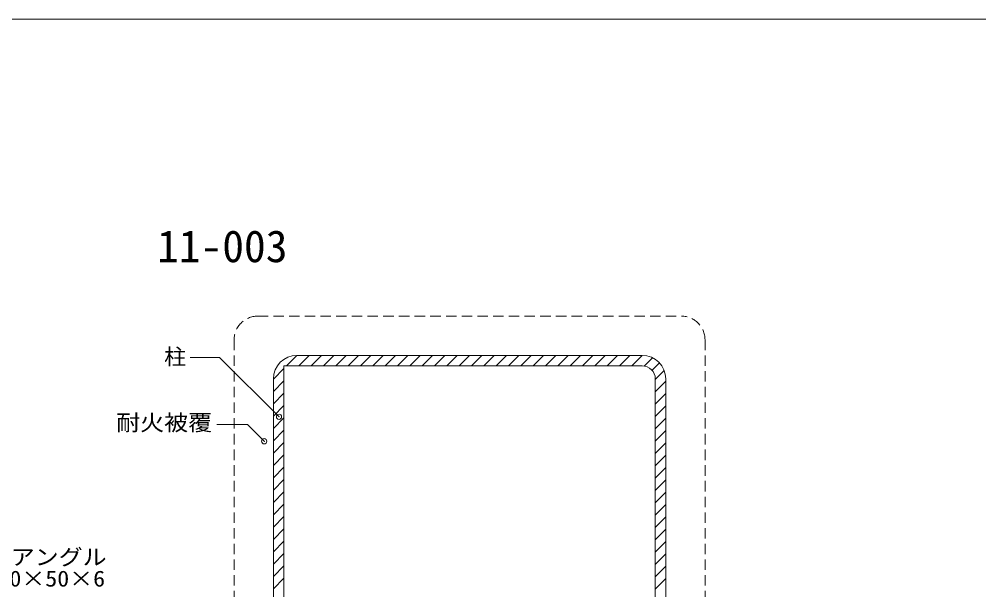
# Model space of a CAD drawing. Units: millimetres on the paper, enlarged 4 times, with parts at other scales. Extents: x -762 to 778, y -519 to 521.
# Drawn here: x -44.9 to 395.2, y 259.2 to 521 of the extents above; entities that cross this region are included whole.
import ezdxf
from ezdxf.enums import TextEntityAlignment as Align

# ---------------------------------------------------------------- set-up
doc = ezdxf.new("R2010")
doc.units = ezdxf.units.MM
doc.header["$LTSCALE"] = 4
doc.header["$PDMODE"] = 32
doc.header["$PDSIZE"] = 2.4
doc.linetypes.add('DASHED1', pattern=[1.8, 1.2, -0.6])
for name, color, linetype, lineweight in [('0-1_躯体', 7, 'Continuous', 18), ('0-4_その他資材', 7, 'Continuous', 18), ('0-9_部材名・寸法', 7, 'Continuous', 18), ('0-A_枠線', 7, 'Continuous', 18)]:
    doc.layers.add(name, color=color, linetype=linetype, lineweight=lineweight)
doc.layers.add('0-B_図面情報', color=7, linetype='Continuous')
doc.styles.add('ＭＳ ゴシック', font='')
doc.styles.get('ＭＳ ゴシック').set_extended_font_data('MS Gothic')

msp = doc.modelspace()

# ---------------------------------------------------------------- linework, layer by layer
at = {"layer": '0-1_躯体'}
for p, q in [((77.696, 361.957), (82.496, 366.757)), ((83.353, 361.957), (88.153, 366.757)), ((89.01, 361.957), (93.81, 366.757)), ((94.667, 361.957), (99.467, 366.757)), ((100.324, 361.957), (105.124, 366.757)), ((105.98, 361.957), (110.78, 366.757)), ((111.637, 361.957), (116.437, 366.757)), ((117.294, 361.957), (122.094, 366.757)), ((122.951, 361.957), (127.751, 366.757)), ((128.608, 361.957), (133.408, 366.757)), ((134.265, 361.957), (139.065, 366.757)), ((139.922, 361.957), (144.722, 366.757)), ((145.578, 361.957), (150.378, 366.757)), ((151.235, 361.957), (156.035, 366.757)), ((156.892, 361.957), (161.692, 366.757)), ((162.549, 361.957), (167.349, 366.757)), ((168.206, 361.957), (173.006, 366.757)), ((173.863, 361.957), (178.663, 366.757)), ((179.52, 361.957), (184.32, 366.757)), ((185.176, 361.957), (189.976, 366.757)), ((190.833, 361.957), (195.633, 366.757)), ((196.49, 361.957), (201.29, 366.757)), ((202.147, 361.957), (206.947, 366.757)), ((207.804, 361.957), (212.604, 366.757)), ((213.461, 361.957), (218.261, 366.757)), ((219.117, 361.957), (223.917, 366.757)), ((224.774, 361.957), (229.574, 366.757)), ((230.431, 361.957), (235.231, 366.757)), ((236.088, 361.957), (240.888, 366.757)), ((241.687, 361.899), (245.496, 365.708)), ((245.36, 359.916), (248.759, 363.314)), ((71.652, 355.913), (76.452, 360.713)), ((246.852, 355.75), (250.933, 359.831)), ((71.652, 350.256), (76.452, 355.056)), ((246.852, 350.093), (251.652, 354.893)), ((71.652, 344.599), (76.452, 349.399)), ((246.852, 344.436), (251.652, 349.236)), ((71.652, 338.942), (76.452, 343.742)), ((246.852, 338.78), (251.652, 343.58)), ((71.652, 333.285), (76.452, 338.085)), ((246.852, 333.123), (251.652, 337.923)), ((71.652, 327.628), (76.452, 332.428)), ((246.852, 327.466), (251.652, 332.266)), ((71.652, 321.971), (76.452, 326.771)), ((246.852, 321.809), (251.652, 326.609)), ((71.652, 316.315), (76.452, 321.115)), ((246.852, 316.152), (251.652, 320.952)), ((71.652, 310.658), (76.452, 315.458)), ((246.852, 310.495), (251.652, 315.295)), ((71.652, 305.001), (76.452, 309.801)), ((246.852, 304.838), (251.652, 309.638)), ((71.652, 299.344), (76.452, 304.144)), ((246.852, 299.182), (251.652, 303.982)), ((71.652, 293.687), (76.452, 298.487)), ((246.852, 293.525), (251.652, 298.325)), ((71.652, 288.03), (76.452, 292.83)), ((246.852, 287.868), (251.652, 292.668)), ((71.652, 282.374), (76.452, 287.174)), ((246.852, 282.211), (251.652, 287.011)), ((71.652, 276.717), (76.452, 281.517)), ((246.852, 276.554), (251.652, 281.354)), ((71.652, 271.06), (76.452, 275.86)), ((246.852, 270.897), (251.652, 275.697)), ((71.652, 265.403), (76.452, 270.203)), ((246.852, 265.24), (251.652, 270.04)), ((71.652, 259.746), (76.452, 264.546)), ((246.852, 259.584), (251.652, 264.384))]:
    msp.add_line(p, q, dxfattribs=at)
at = {"layer": '0-1_躯体', "color": 3}
for p, q in [((240.852, 366.757), (82.452, 366.757)), ((240.852, 361.957), (76.452, 361.957)), ((76.452, 197.557), (76.452, 361.957)), ((71.652, 197.557), (71.652, 355.957)), ((246.852, 197.557), (246.852, 355.957)), ((251.652, 355.957), (251.652, 197.557))]:
    msp.add_line(p, q, dxfattribs=at)
for centre, radius, start, end in [((82.452, 355.957), 10.8, 90, 180), ((240.852, 355.957), 10.8, 0, 90), ((240.852, 355.957), 6, 0, 90)]:
    msp.add_arc(centre, radius, start, end, dxfattribs=at)
at = {"layer": '0-4_その他資材', "linetype": 'DASHED1'}
for p, q in [((64.452, 384.757), (258.852, 384.757)), ((53.652, 373.957), (53.652, 234.757)), ((269.652, 373.957), (269.652, 234.757))]:
    msp.add_line(p, q, dxfattribs=at)
for centre, start, end in [((64.452, 373.957), 90, 180), ((258.852, 373.957), 0, 90)]:
    msp.add_arc(centre, 10.8, start, end, dxfattribs=at)
at = {"layer": '0-9_部材名・寸法'}
for p, q in [((59.76, 335.082), (45.716, 335.082)), ((67.469, 327.372), (59.76, 335.082))]:
    msp.add_line(p, q, dxfattribs=at)
msp.add_lwpolyline([(74.247, 338.592), (46.994, 365.844), (33.429, 365.844)], dxfattribs=at)
for p in [(74.247, 338.592), (67.469, 327.372)]:
    msp.add_point(p, dxfattribs=at)
at = {"layer": '0-A_枠線'}
msp.add_lwpolyline([(-761.614, 520.988), (778.386, 520.988), (778.386, -519.012)], dxfattribs=at)

# ---------------------------------------------------------------- texts
at = {"layer": '0-9_部材名・寸法', "style": 'ＭＳ ゴシック'}
msp.add_text('柱', height=7.331, dxfattribs=at).set_placement((21.567, 360.274), align=Align.BOTTOM_LEFT)
at = {"layer": '0-9_部材名・寸法', "style": 'ＭＳ ゴシック', "width": 1.1}
for s, p in [('耐火被覆', (-0.444, 330.077)), ('通しアングル', (-70.813, 268.405)), ('L-50×50×6', (-65.869, 258.517))]:
    msp.add_text(s, height=7.331, dxfattribs=at).set_placement(p, align=Align.BOTTOM_LEFT)
at = {"layer": '0-B_図面情報', "color": 4, "style": 'ＭＳ ゴシック'}
msp.add_text('11-003', height=14.66, dxfattribs=at).set_placement((18.296, 405.12), align=Align.BOTTOM_LEFT)

doc.saveas('drawing.dxf')
